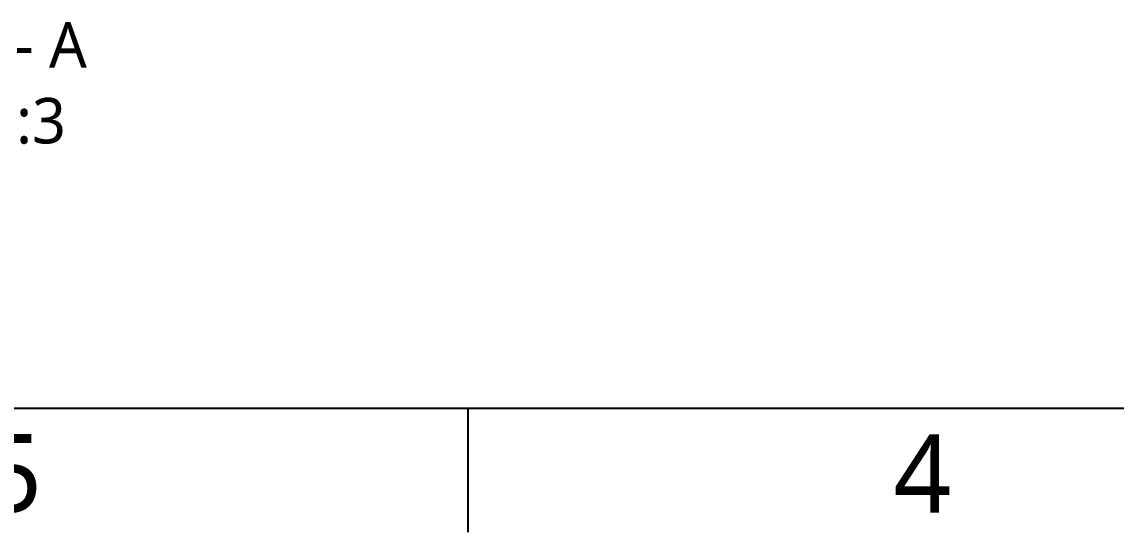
# Model space of a CAD drawing. Extents: x 1 to 420, y 0 to 296.
# Drawn here: x 106.2 to 190.4, y 0.5 to 39.8 of the extents above; entities that cross this region are included whole.
import ezdxf

# ---------------------------------------------------------------- set-up
doc = ezdxf.new("R2010")
doc.units = 0
doc.header["$LTSCALE"] = 12.7
for name, color, linetype in [('ANNOTATION_TEXT', 7, 'CONTINUOUS'), ('BORDER_FRAME', 7, 'CONTINUOUS'), ('BORDER_ZONES', 7, 'CONTINUOUS')]:
    doc.layers.add(name, color=color, linetype=linetype)
doc.styles.add('ONSHAPE-STANDARD', font='NotoSans-Regular.ttf')
doc.styles.add('ONSHAPE-STANDARD-VIEW-LABE', font='NotoSans-Regular.ttf', dxfattribs={"height": 3.5})

msp = doc.modelspace()

# ---------------------------------------------------------------- linework, layer by layer
at = {"layer": 'BORDER_FRAME'}
msp.add_line((410.5, 10), (10.5, 10), dxfattribs=at)
at = {"layer": 'BORDER_ZONES'}
msp.add_line((140.5, 10), (140.5, 0.5), dxfattribs=at)

# ---------------------------------------------------------------- texts
at = {"layer": 'ANNOTATION_TEXT', "color": 7, "insert": (105.7548, 39.7493), "char_height": 3.5, "attachment_point": 2, "style": 'ONSHAPE-STANDARD-VIEW-LABE'}
msp.add_mtext(' A - A ^J 1:3', dxfattribs=at)
at = {"layer": 'BORDER_ZONES', "char_height": 6, "attachment_point": 5, "style": 'ONSHAPE-STANDARD'}
for s, insert in [('5', (105.5, 5)), ('4', (175.5, 5))]:
    msp.add_mtext(s, dxfattribs=dict(at, insert=insert))

doc.saveas('drawing.dxf')
